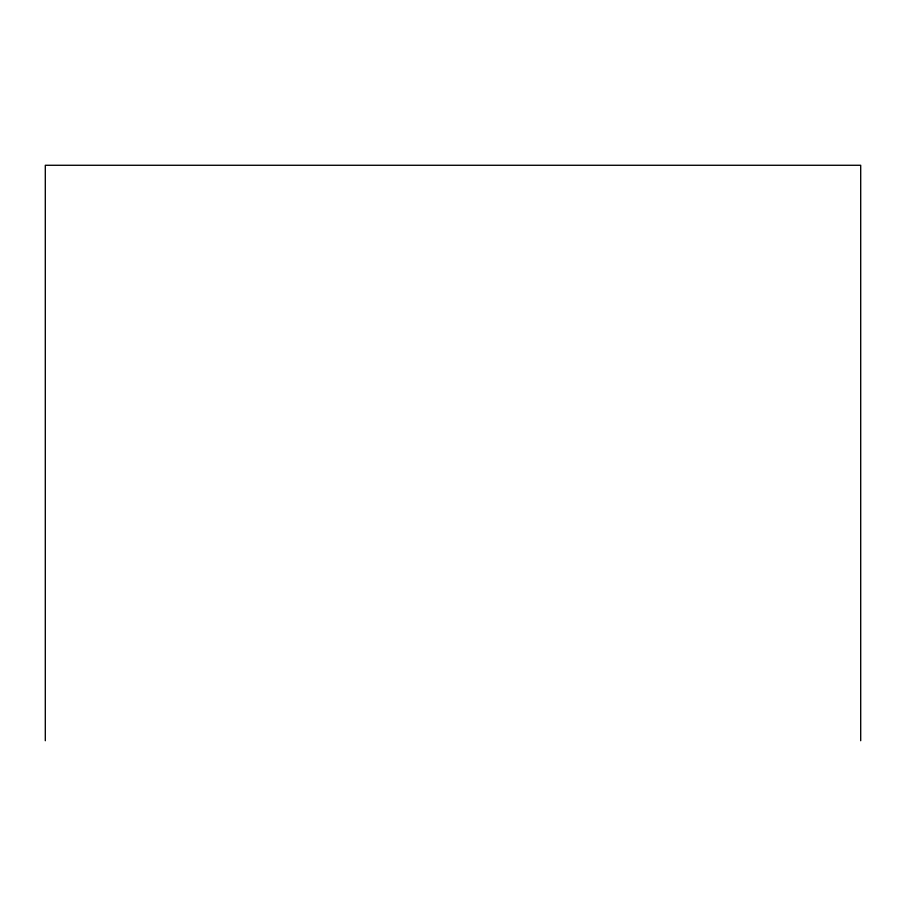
<?xml version="1.0" encoding="UTF-8"?>
<svg xmlns="http://www.w3.org/2000/svg" width="906" height="906" viewBox="0 0 906 906"><rect width="100%" height="100%" fill="white"/><g stroke="black" fill="none" stroke-linecap="round" stroke-linejoin="round"><path stroke-width="1.36" d="M860.7 740.723L860.7 165.277L45.3 165.277L45.3 740.723"/></g></svg>
